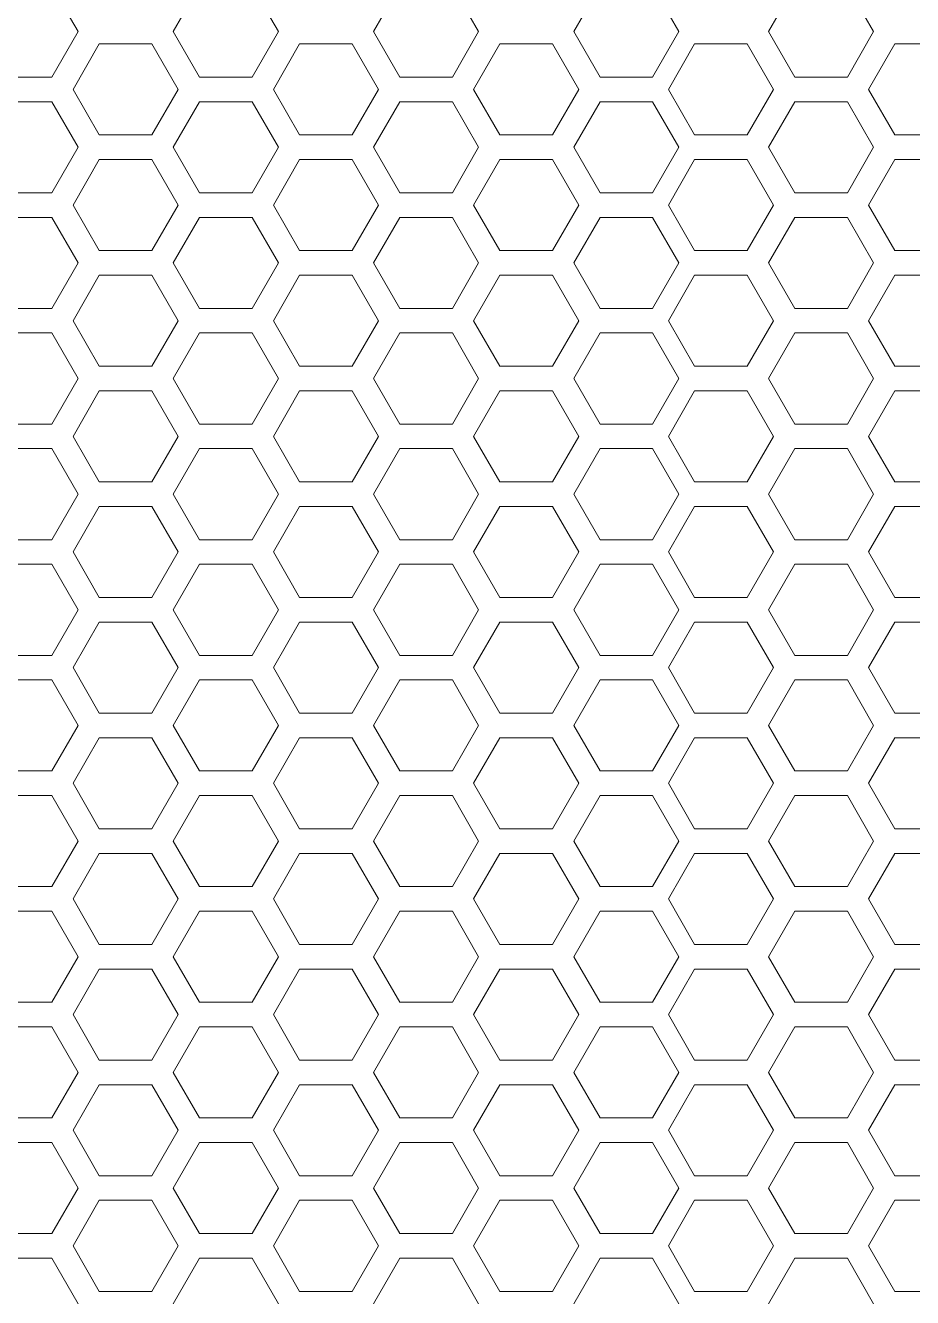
# Model space of a CAD drawing. Header units: millimetres. Extents: x 0 to 140, y -17 to 195.
# Drawn here: x 112.69 to 117.29, y 42.11 to 48.69 of the extents above; entities that cross this region are included whole.
import ezdxf

# ---------------------------------------------------------------- set-up
doc = ezdxf.new("R2010")
doc.units = ezdxf.units.MM
doc.layers.add('4203-42785_1_0', color=7, linetype='Continuous')

# ---------------------------------------------------------------- blocks, each defined once
blk = doc.blocks.new('a')
at = {"layer": '4203-42785_1_0', "color": 0, "linetype": 'ByBlock', "lineweight": 9}
for p, q in [((1507.3328, 382.3967), (1507.2261, 382.2118)), ((1507.653, 382.2118), (1507.5463, 382.3967)), ((1514.1591, 382.2118), (1514.0523, 382.3967)), ((1514.6522, 382.3967), (1514.5455, 382.2118)), ((1514.9724, 382.2118), (1514.8656, 382.3967)), ((1515.4655, 382.3967), (1515.3587, 382.2118)), ((1515.7856, 382.2118), (1515.6789, 382.3967)), ((1516.2788, 382.3967), (1516.1721, 382.2118)), ((1516.5989, 382.2118), (1516.4922, 382.3967)), ((1507.2261, 382.2118), (1507.3328, 382.0269)), ((1507.5463, 382.0269), (1507.653, 382.2118)), ((1514.0523, 382.0269), (1514.1591, 382.2118)), ((1514.5455, 382.2118), (1514.6522, 382.0269)), ((1514.8656, 382.0269), (1514.9724, 382.2118)), ((1515.3587, 382.2118), (1515.4655, 382.0269)), ((1515.6789, 382.0269), (1515.7856, 382.2118)), ((1516.1721, 382.2118), (1516.2788, 382.0269)), ((1516.4922, 382.0269), (1516.5989, 382.2118)), ((1506.9262, 382.1619), (1506.8194, 381.977)), ((1507.1396, 382.1619), (1506.9262, 382.1619)), ((1507.2464, 381.977), (1507.1396, 382.1619)), ((1507.7395, 382.1619), (1507.6327, 381.977)), ((1507.9529, 382.1619), (1507.7395, 382.1619)), ((1514.2456, 382.1619), (1514.1389, 381.977)), ((1514.459, 382.1619), (1514.2456, 382.1619)), ((1514.5657, 381.977), (1514.459, 382.1619)), ((1515.0588, 382.1619), (1514.9521, 381.977)), ((1515.2723, 382.1619), (1515.0588, 382.1619)), ((1515.379, 381.977), (1515.2723, 382.1619)), ((1515.8721, 382.1619), (1515.7654, 381.977)), ((1516.0855, 382.1619), (1515.8721, 382.1619)), ((1516.1923, 381.977), (1516.0855, 382.1619)), ((1507.3328, 382.0269), (1507.5463, 382.0269)), ((1513.8389, 382.0269), (1514.0523, 382.0269)), ((1514.6522, 382.0269), (1514.8656, 382.0269)), ((1515.4655, 382.0269), (1515.6789, 382.0269)), ((1516.2788, 382.0269), (1516.4922, 382.0269)), ((1506.8194, 381.977), (1506.9262, 381.7922)), ((1507.1396, 381.7922), (1507.2464, 381.977)), ((1507.6327, 381.977), (1507.7395, 381.7922)), ((1514.1389, 381.977), (1514.2456, 381.7922)), ((1514.459, 381.7922), (1514.5657, 381.977)), ((1514.9521, 381.977), (1515.0588, 381.7922)), ((1515.2723, 381.7922), (1515.379, 381.977)), ((1515.7654, 381.977), (1515.8721, 381.7922)), ((1516.0855, 381.7922), (1516.1923, 381.977)), ((1507.3328, 381.9271), (1507.2261, 381.7423)), ((1507.5463, 381.9271), (1507.3328, 381.9271)), ((1507.653, 381.7423), (1507.5463, 381.9271)), ((1514.0523, 381.9271), (1513.8389, 381.9271)), ((1514.1591, 381.7423), (1514.0523, 381.9271)), ((1514.6522, 381.9271), (1514.5455, 381.7423)), ((1514.8656, 381.9271), (1514.6522, 381.9271)), ((1514.9724, 381.7423), (1514.8656, 381.9271)), ((1515.4655, 381.9271), (1515.3587, 381.7423)), ((1515.6789, 381.9271), (1515.4655, 381.9271)), ((1515.7856, 381.7423), (1515.6789, 381.9271)), ((1516.2788, 381.9271), (1516.1721, 381.7423)), ((1516.4922, 381.9271), (1516.2788, 381.9271)), ((1516.5989, 381.7423), (1516.4922, 381.9271)), ((1506.9262, 381.7922), (1507.1396, 381.7922)), ((1507.7395, 381.7922), (1507.9529, 381.7922)), ((1514.2456, 381.7922), (1514.459, 381.7922)), ((1515.0588, 381.7922), (1515.2723, 381.7922)), ((1515.8721, 381.7922), (1516.0855, 381.7922)), ((1507.2261, 381.7423), (1507.3328, 381.5574)), ((1507.5463, 381.5574), (1507.653, 381.7423)), ((1514.0523, 381.5574), (1514.1591, 381.7423)), ((1514.5455, 381.7423), (1514.6522, 381.5574)), ((1514.8656, 381.5574), (1514.9724, 381.7423)), ((1515.3587, 381.7423), (1515.4655, 381.5574)), ((1515.6789, 381.5574), (1515.7856, 381.7423)), ((1516.1721, 381.7423), (1516.2788, 381.5574)), ((1516.4922, 381.5574), (1516.5989, 381.7423)), ((1506.9262, 381.6923), (1506.8194, 381.5075)), ((1507.1396, 381.6923), (1506.9262, 381.6923)), ((1507.2464, 381.5075), (1507.1396, 381.6923)), ((1507.7395, 381.6923), (1507.6327, 381.5075)), ((1507.9529, 381.6923), (1507.7395, 381.6923)), ((1514.2456, 381.6923), (1514.1389, 381.5075)), ((1514.459, 381.6923), (1514.2456, 381.6923)), ((1514.5657, 381.5075), (1514.459, 381.6923)), ((1515.0588, 381.6923), (1514.9521, 381.5075)), ((1515.2723, 381.6923), (1515.0588, 381.6923)), ((1515.379, 381.5075), (1515.2723, 381.6923)), ((1515.8721, 381.6923), (1515.7654, 381.5075)), ((1516.0855, 381.6923), (1515.8721, 381.6923)), ((1516.1923, 381.5075), (1516.0855, 381.6923)), ((1507.3328, 381.5574), (1507.5463, 381.5574)), ((1513.8389, 381.5574), (1514.0523, 381.5574)), ((1514.6522, 381.5574), (1514.8656, 381.5574)), ((1515.4655, 381.5574), (1515.6789, 381.5574)), ((1516.2788, 381.5574), (1516.4922, 381.5574)), ((1506.8194, 381.5075), (1506.9262, 381.3226)), ((1507.1396, 381.3226), (1507.2464, 381.5075)), ((1507.6327, 381.5075), (1507.7395, 381.3226)), ((1514.1389, 381.5075), (1514.2456, 381.3226)), ((1514.459, 381.3226), (1514.5657, 381.5075)), ((1514.9521, 381.5075), (1515.0588, 381.3226)), ((1515.2723, 381.3226), (1515.379, 381.5075)), ((1515.7654, 381.5075), (1515.8721, 381.3226)), ((1516.0855, 381.3226), (1516.1923, 381.5075)), ((1507.3328, 381.4576), (1507.2261, 381.2727)), ((1507.5463, 381.4576), (1507.3328, 381.4576)), ((1507.653, 381.2727), (1507.5463, 381.4576)), ((1514.0523, 381.4576), (1513.8389, 381.4576)), ((1514.1591, 381.2727), (1514.0523, 381.4576)), ((1514.6522, 381.4576), (1514.5455, 381.2727)), ((1514.8656, 381.4576), (1514.6522, 381.4576)), ((1514.9724, 381.2727), (1514.8656, 381.4576)), ((1515.4655, 381.4576), (1515.3587, 381.2727)), ((1515.6789, 381.4576), (1515.4655, 381.4576)), ((1515.7856, 381.2727), (1515.6789, 381.4576)), ((1516.2788, 381.4576), (1516.1721, 381.2727)), ((1516.4922, 381.4576), (1516.2788, 381.4576)), ((1516.5989, 381.2727), (1516.4922, 381.4576)), ((1506.9262, 381.3226), (1507.1396, 381.3226)), ((1507.7395, 381.3226), (1507.9529, 381.3226)), ((1514.2456, 381.3226), (1514.459, 381.3226)), ((1515.0588, 381.3226), (1515.2723, 381.3226)), ((1515.8721, 381.3226), (1516.0855, 381.3226)), ((1507.2261, 381.2727), (1507.3328, 381.0878)), ((1507.5463, 381.0878), (1507.653, 381.2727)), ((1514.0523, 381.0878), (1514.1591, 381.2727)), ((1514.5455, 381.2727), (1514.6522, 381.0878)), ((1514.8656, 381.0878), (1514.9724, 381.2727)), ((1515.3587, 381.2727), (1515.4655, 381.0878)), ((1515.6789, 381.0878), (1515.7856, 381.2727)), ((1516.1721, 381.2727), (1516.2788, 381.0878)), ((1516.4922, 381.0878), (1516.5989, 381.2727)), ((1506.9262, 381.2228), (1506.8194, 381.0379)), ((1507.1396, 381.2228), (1506.9262, 381.2228)), ((1507.2464, 381.0379), (1507.1396, 381.2228)), ((1507.7395, 381.2228), (1507.6327, 381.0379)), ((1507.9529, 381.2228), (1507.7395, 381.2228)), ((1514.2456, 381.2228), (1514.1389, 381.0379)), ((1514.459, 381.2228), (1514.2456, 381.2228)), ((1514.5657, 381.0379), (1514.459, 381.2228)), ((1515.0588, 381.2228), (1514.9521, 381.0379)), ((1515.2723, 381.2228), (1515.0588, 381.2228)), ((1515.379, 381.0379), (1515.2723, 381.2228)), ((1515.8721, 381.2228), (1515.7654, 381.0379)), ((1516.0855, 381.2228), (1515.8721, 381.2228)), ((1516.1923, 381.0379), (1516.0855, 381.2228)), ((1507.3328, 381.0878), (1507.5463, 381.0878)), ((1513.8389, 381.0878), (1514.0523, 381.0878)), ((1514.6522, 381.0878), (1514.8656, 381.0878)), ((1515.4655, 381.0878), (1515.6789, 381.0878)), ((1516.2788, 381.0878), (1516.4922, 381.0878)), ((1506.8194, 381.0379), (1506.9262, 380.8531)), ((1507.1396, 380.8531), (1507.2464, 381.0379)), ((1507.6327, 381.0379), (1507.7395, 380.8531)), ((1514.1389, 381.0379), (1514.2456, 380.8531)), ((1514.459, 380.8531), (1514.5657, 381.0379)), ((1514.9521, 381.0379), (1515.0588, 380.8531)), ((1515.2723, 380.8531), (1515.379, 381.0379)), ((1515.7654, 381.0379), (1515.8721, 380.8531)), ((1516.0855, 380.8531), (1516.1923, 381.0379)), ((1507.3328, 380.988), (1507.2261, 380.8032)), ((1507.5463, 380.988), (1507.3328, 380.988)), ((1507.653, 380.8032), (1507.5463, 380.988)), ((1514.0523, 380.988), (1513.8389, 380.988)), ((1514.1591, 380.8032), (1514.0523, 380.988)), ((1514.6522, 380.988), (1514.5455, 380.8032)), ((1514.8656, 380.988), (1514.6522, 380.988)), ((1514.9724, 380.8032), (1514.8656, 380.988)), ((1515.4655, 380.988), (1515.3587, 380.8032)), ((1515.6789, 380.988), (1515.4655, 380.988)), ((1515.7856, 380.8032), (1515.6789, 380.988)), ((1516.2788, 380.988), (1516.1721, 380.8032)), ((1516.4922, 380.988), (1516.2788, 380.988)), ((1516.5989, 380.8032), (1516.4922, 380.988)), ((1506.9262, 380.8531), (1507.1396, 380.8531)), ((1507.7395, 380.8531), (1507.9529, 380.8531)), ((1514.2456, 380.8531), (1514.459, 380.8531)), ((1515.0588, 380.8531), (1515.2723, 380.8531)), ((1515.8721, 380.8531), (1516.0855, 380.8531)), ((1507.2261, 380.8032), (1507.3328, 380.6183)), ((1507.5463, 380.6183), (1507.653, 380.8032)), ((1514.0523, 380.6183), (1514.1591, 380.8032)), ((1514.5455, 380.8032), (1514.6522, 380.6183)), ((1514.8656, 380.6183), (1514.9724, 380.8032)), ((1515.3587, 380.8032), (1515.4655, 380.6183)), ((1515.6789, 380.6183), (1515.7856, 380.8032)), ((1516.1721, 380.8032), (1516.2788, 380.6183)), ((1516.4922, 380.6183), (1516.5989, 380.8032)), ((1506.9262, 380.7533), (1506.8194, 380.5684)), ((1507.1396, 380.7533), (1506.9262, 380.7533)), ((1507.2464, 380.5684), (1507.1396, 380.7533)), ((1507.7395, 380.7533), (1507.6327, 380.5684)), ((1507.9529, 380.7533), (1507.7395, 380.7533)), ((1514.2456, 380.7533), (1514.1389, 380.5684)), ((1514.459, 380.7533), (1514.2456, 380.7533)), ((1514.5657, 380.5684), (1514.459, 380.7533)), ((1515.0588, 380.7533), (1514.9521, 380.5684)), ((1515.2723, 380.7533), (1515.0588, 380.7533)), ((1515.379, 380.5684), (1515.2723, 380.7533)), ((1515.8721, 380.7533), (1515.7654, 380.5684)), ((1516.0855, 380.7533), (1515.8721, 380.7533)), ((1516.1923, 380.5684), (1516.0855, 380.7533)), ((1507.3328, 380.6183), (1507.5463, 380.6183)), ((1513.8389, 380.6183), (1514.0523, 380.6183)), ((1514.6522, 380.6183), (1514.8656, 380.6183)), ((1515.4655, 380.6183), (1515.6789, 380.6183)), ((1516.2788, 380.6183), (1516.4922, 380.6183)), ((1506.8194, 380.5684), (1506.9262, 380.3835)), ((1507.1396, 380.3835), (1507.2464, 380.5684)), ((1507.6327, 380.5684), (1507.7395, 380.3835)), ((1514.1389, 380.5684), (1514.2456, 380.3835)), ((1514.459, 380.3835), (1514.5657, 380.5684)), ((1514.9521, 380.5684), (1515.0588, 380.3835)), ((1515.2723, 380.3835), (1515.379, 380.5684)), ((1515.7654, 380.5684), (1515.8721, 380.3835)), ((1516.0855, 380.3835), (1516.1923, 380.5684)), ((1507.3328, 380.5185), (1507.2261, 380.3336)), ((1507.5463, 380.5185), (1507.3328, 380.5185)), ((1507.653, 380.3336), (1507.5463, 380.5185)), ((1514.0523, 380.5185), (1513.8389, 380.5185)), ((1514.1591, 380.3336), (1514.0523, 380.5185)), ((1514.6522, 380.5185), (1514.5455, 380.3336)), ((1514.8656, 380.5185), (1514.6522, 380.5185)), ((1514.9724, 380.3336), (1514.8656, 380.5185)), ((1515.4655, 380.5185), (1515.3587, 380.3336)), ((1515.6789, 380.5185), (1515.4655, 380.5185)), ((1515.7856, 380.3336), (1515.6789, 380.5185)), ((1516.2788, 380.5185), (1516.1721, 380.3336)), ((1516.4922, 380.5185), (1516.2788, 380.5185)), ((1516.5989, 380.3336), (1516.4922, 380.5185)), ((1506.9262, 380.3835), (1507.1396, 380.3835)), ((1507.7395, 380.3835), (1507.9529, 380.3835)), ((1514.2456, 380.3835), (1514.459, 380.3835)), ((1515.0588, 380.3835), (1515.2723, 380.3835)), ((1515.8721, 380.3835), (1516.0855, 380.3835)), ((1507.2261, 380.3336), (1507.3328, 380.1488)), ((1507.5463, 380.1488), (1507.653, 380.3336)), ((1514.0523, 380.1488), (1514.1591, 380.3336)), ((1514.5455, 380.3336), (1514.6522, 380.1488)), ((1514.8656, 380.1488), (1514.9724, 380.3336)), ((1515.3587, 380.3336), (1515.4655, 380.1488)), ((1515.6789, 380.1488), (1515.7856, 380.3336)), ((1516.1721, 380.3336), (1516.2788, 380.1488)), ((1516.4922, 380.1488), (1516.5989, 380.3336)), ((1506.9262, 380.2837), (1506.8194, 380.0989)), ((1507.1396, 380.2837), (1506.9262, 380.2837)), ((1507.2464, 380.0989), (1507.1396, 380.2837)), ((1507.7395, 380.2837), (1507.6327, 380.0989)), ((1507.9529, 380.2837), (1507.7395, 380.2837)), ((1514.2456, 380.2837), (1514.1389, 380.0989)), ((1514.459, 380.2837), (1514.2456, 380.2837)), ((1514.5657, 380.0989), (1514.459, 380.2837)), ((1515.0588, 380.2837), (1514.9521, 380.0989)), ((1515.2723, 380.2837), (1515.0588, 380.2837)), ((1515.379, 380.0989), (1515.2723, 380.2837)), ((1515.8721, 380.2837), (1515.7654, 380.0989)), ((1516.0855, 380.2837), (1515.8721, 380.2837)), ((1516.1923, 380.0989), (1516.0855, 380.2837)), ((1507.3328, 380.1488), (1507.5463, 380.1488)), ((1513.8389, 380.1488), (1514.0523, 380.1488)), ((1514.6522, 380.1488), (1514.8656, 380.1488)), ((1515.4655, 380.1488), (1515.6789, 380.1488)), ((1516.2788, 380.1488), (1516.4922, 380.1488)), ((1506.8194, 380.0989), (1506.9262, 379.914)), ((1507.1396, 379.914), (1507.2464, 380.0989)), ((1507.6327, 380.0989), (1507.7395, 379.914)), ((1514.1389, 380.0989), (1514.2456, 379.914)), ((1514.459, 379.914), (1514.5657, 380.0989)), ((1514.9521, 380.0989), (1515.0588, 379.914)), ((1515.2723, 379.914), (1515.379, 380.0989)), ((1515.7654, 380.0989), (1515.8721, 379.914)), ((1516.0855, 379.914), (1516.1923, 380.0989)), ((1507.3328, 380.0489), (1507.2261, 379.8641)), ((1507.5463, 380.0489), (1507.3328, 380.0489)), ((1507.653, 379.8641), (1507.5463, 380.0489)), ((1514.0523, 380.0489), (1513.8389, 380.0489)), ((1514.1591, 379.8641), (1514.0523, 380.0489)), ((1514.6522, 380.0489), (1514.5455, 379.8641)), ((1514.8656, 380.0489), (1514.6522, 380.0489)), ((1514.9724, 379.8641), (1514.8656, 380.0489)), ((1515.4655, 380.0489), (1515.3587, 379.8641)), ((1515.6789, 380.0489), (1515.4655, 380.0489)), ((1515.7856, 379.8641), (1515.6789, 380.0489)), ((1516.2788, 380.0489), (1516.1721, 379.8641)), ((1516.4922, 380.0489), (1516.2788, 380.0489)), ((1516.5989, 379.8641), (1516.4922, 380.0489)), ((1506.9262, 379.914), (1507.1396, 379.914)), ((1507.7395, 379.914), (1507.9529, 379.914)), ((1514.2456, 379.914), (1514.459, 379.914)), ((1515.0588, 379.914), (1515.2723, 379.914)), ((1515.8721, 379.914), (1516.0855, 379.914)), ((1507.2261, 379.8641), (1507.3328, 379.6792)), ((1507.5463, 379.6792), (1507.653, 379.8641)), ((1514.0523, 379.6792), (1514.1591, 379.8641)), ((1514.5455, 379.8641), (1514.6522, 379.6792)), ((1514.8656, 379.6792), (1514.9724, 379.8641)), ((1515.3587, 379.8641), (1515.4655, 379.6792)), ((1515.6789, 379.6792), (1515.7856, 379.8641)), ((1516.1721, 379.8641), (1516.2788, 379.6792)), ((1516.4922, 379.6792), (1516.5989, 379.8641)), ((1506.9262, 379.8142), (1506.8194, 379.6293)), ((1507.1396, 379.8142), (1506.9262, 379.8142)), ((1507.2464, 379.6293), (1507.1396, 379.8142)), ((1507.7395, 379.8142), (1507.6327, 379.6293)), ((1507.9529, 379.8142), (1507.7395, 379.8142)), ((1514.2456, 379.8142), (1514.1389, 379.6293)), ((1514.459, 379.8142), (1514.2456, 379.8142)), ((1514.5657, 379.6293), (1514.459, 379.8142)), ((1515.0588, 379.8142), (1514.9521, 379.6293)), ((1515.2723, 379.8142), (1515.0588, 379.8142)), ((1515.379, 379.6293), (1515.2723, 379.8142)), ((1515.8721, 379.8142), (1515.7654, 379.6293)), ((1516.0855, 379.8142), (1515.8721, 379.8142)), ((1516.1923, 379.6293), (1516.0855, 379.8142)), ((1507.3328, 379.6792), (1507.5463, 379.6792)), ((1513.8389, 379.6792), (1514.0523, 379.6792)), ((1514.6522, 379.6792), (1514.8656, 379.6792)), ((1515.4655, 379.6792), (1515.6789, 379.6792)), ((1516.2788, 379.6792), (1516.4922, 379.6792)), ((1506.8194, 379.6293), (1506.9262, 379.4444)), ((1507.1396, 379.4444), (1507.2464, 379.6293)), ((1507.6327, 379.6293), (1507.7395, 379.4444)), ((1514.1389, 379.6293), (1514.2456, 379.4444)), ((1514.459, 379.4444), (1514.5657, 379.6293)), ((1514.9521, 379.6293), (1515.0588, 379.4444)), ((1515.2723, 379.4444), (1515.379, 379.6293)), ((1515.7654, 379.6293), (1515.8721, 379.4444)), ((1516.0855, 379.4444), (1516.1923, 379.6293)), ((1507.3328, 379.5794), (1507.2261, 379.3945)), ((1507.5463, 379.5794), (1507.3328, 379.5794)), ((1507.653, 379.3945), (1507.5463, 379.5794)), ((1514.0523, 379.5794), (1513.8389, 379.5794)), ((1514.1591, 379.3945), (1514.0523, 379.5794)), ((1514.6522, 379.5794), (1514.5455, 379.3945)), ((1514.8656, 379.5794), (1514.6522, 379.5794)), ((1514.9724, 379.3945), (1514.8656, 379.5794)), ((1515.4655, 379.5794), (1515.3587, 379.3945)), ((1515.6789, 379.5794), (1515.4655, 379.5794)), ((1515.7856, 379.3945), (1515.6789, 379.5794)), ((1516.2788, 379.5794), (1516.1721, 379.3945)), ((1516.4922, 379.5794), (1516.2788, 379.5794)), ((1516.5989, 379.3945), (1516.4922, 379.5794)), ((1506.9262, 379.4444), (1507.1396, 379.4444)), ((1507.7395, 379.4444), (1507.9529, 379.4444)), ((1514.2456, 379.4444), (1514.459, 379.4444)), ((1515.0588, 379.4444), (1515.2723, 379.4444)), ((1515.8721, 379.4444), (1516.0855, 379.4444)), ((1507.2261, 379.3945), (1507.3328, 379.2097)), ((1507.5463, 379.2097), (1507.653, 379.3945)), ((1514.0523, 379.2097), (1514.1591, 379.3945)), ((1514.5455, 379.3945), (1514.6522, 379.2097)), ((1514.8656, 379.2097), (1514.9724, 379.3945)), ((1515.3587, 379.3945), (1515.4655, 379.2097)), ((1515.6789, 379.2097), (1515.7856, 379.3945)), ((1516.1721, 379.3945), (1516.2788, 379.2097)), ((1516.4922, 379.2097), (1516.5989, 379.3945)), ((1506.9262, 379.3446), (1506.8194, 379.1598)), ((1507.1396, 379.3446), (1506.9262, 379.3446)), ((1507.2464, 379.1598), (1507.1396, 379.3446)), ((1507.7395, 379.3446), (1507.6327, 379.1598)), ((1507.9529, 379.3446), (1507.7395, 379.3446)), ((1514.2456, 379.3446), (1514.1389, 379.1598)), ((1514.459, 379.3446), (1514.2456, 379.3446)), ((1514.5657, 379.1598), (1514.459, 379.3446)), ((1515.0588, 379.3446), (1514.9521, 379.1598)), ((1515.2723, 379.3446), (1515.0588, 379.3446)), ((1515.379, 379.1598), (1515.2723, 379.3446)), ((1515.8721, 379.3446), (1515.7654, 379.1598)), ((1516.0855, 379.3446), (1515.8721, 379.3446)), ((1516.1923, 379.1598), (1516.0855, 379.3446)), ((1507.3328, 379.2097), (1507.5463, 379.2097)), ((1513.8389, 379.2097), (1514.0523, 379.2097)), ((1514.6522, 379.2097), (1514.8656, 379.2097)), ((1515.4655, 379.2097), (1515.6789, 379.2097)), ((1516.2788, 379.2097), (1516.4922, 379.2097)), ((1506.8194, 379.1598), (1506.9262, 378.9749)), ((1507.1396, 378.9749), (1507.2464, 379.1598)), ((1507.6327, 379.1598), (1507.7395, 378.9749)), ((1514.1389, 379.1598), (1514.2456, 378.9749)), ((1514.459, 378.9749), (1514.5657, 379.1598)), ((1514.9521, 379.1598), (1515.0588, 378.9749)), ((1515.2723, 378.9749), (1515.379, 379.1598)), ((1515.7654, 379.1598), (1515.8721, 378.9749)), ((1516.0855, 378.9749), (1516.1923, 379.1598)), ((1507.3328, 379.1099), (1507.2261, 378.925)), ((1507.5463, 379.1099), (1507.3328, 379.1099)), ((1507.653, 378.925), (1507.5463, 379.1099)), ((1514.0523, 379.1099), (1513.8389, 379.1099)), ((1514.1591, 378.925), (1514.0523, 379.1099)), ((1514.6522, 379.1099), (1514.5455, 378.925)), ((1514.8656, 379.1099), (1514.6522, 379.1099)), ((1514.9724, 378.925), (1514.8656, 379.1099)), ((1515.4655, 379.1099), (1515.3587, 378.925)), ((1515.6789, 379.1099), (1515.4655, 379.1099)), ((1515.7856, 378.925), (1515.6789, 379.1099)), ((1516.2788, 379.1099), (1516.1721, 378.925)), ((1516.4922, 379.1099), (1516.2788, 379.1099)), ((1516.5989, 378.925), (1516.4922, 379.1099)), ((1506.9262, 378.9749), (1507.1396, 378.9749)), ((1507.7395, 378.9749), (1507.9529, 378.9749)), ((1514.2456, 378.9749), (1514.459, 378.9749)), ((1515.0588, 378.9749), (1515.2723, 378.9749)), ((1515.8721, 378.9749), (1516.0855, 378.9749)), ((1507.2261, 378.925), (1507.3328, 378.7401)), ((1507.5463, 378.7401), (1507.653, 378.925)), ((1514.0523, 378.7401), (1514.1591, 378.925)), ((1514.5455, 378.925), (1514.6522, 378.7401)), ((1514.8656, 378.7401), (1514.9724, 378.925)), ((1515.3587, 378.925), (1515.4655, 378.7401)), ((1515.6789, 378.7401), (1515.7856, 378.925)), ((1516.1721, 378.925), (1516.2788, 378.7401)), ((1516.4922, 378.7401), (1516.5989, 378.925)), ((1506.9262, 378.8751), (1506.8194, 378.6902)), ((1507.1396, 378.8751), (1506.9262, 378.8751)), ((1507.2464, 378.6902), (1507.1396, 378.8751)), ((1507.7395, 378.8751), (1507.6327, 378.6902)), ((1507.9529, 378.8751), (1507.7395, 378.8751)), ((1514.2456, 378.8751), (1514.1389, 378.6902)), ((1514.459, 378.8751), (1514.2456, 378.8751)), ((1514.5657, 378.6902), (1514.459, 378.8751)), ((1515.0588, 378.8751), (1514.9521, 378.6902)), ((1515.2723, 378.8751), (1515.0588, 378.8751)), ((1515.379, 378.6902), (1515.2723, 378.8751)), ((1515.8721, 378.8751), (1515.7654, 378.6902)), ((1516.0855, 378.8751), (1515.8721, 378.8751)), ((1516.1923, 378.6902), (1516.0855, 378.8751)), ((1507.3328, 378.7401), (1507.5463, 378.7401)), ((1513.8389, 378.7401), (1514.0523, 378.7401)), ((1514.6522, 378.7401), (1514.8656, 378.7401)), ((1515.4655, 378.7401), (1515.6789, 378.7401)), ((1516.2788, 378.7401), (1516.4922, 378.7401)), ((1506.8194, 378.6902), (1506.9262, 378.5054)), ((1507.1396, 378.5054), (1507.2464, 378.6902)), ((1507.6327, 378.6902), (1507.7395, 378.5054)), ((1514.1389, 378.6902), (1514.2456, 378.5054)), ((1514.459, 378.5054), (1514.5657, 378.6902)), ((1514.9521, 378.6902), (1515.0588, 378.5054)), ((1515.2723, 378.5054), (1515.379, 378.6902)), ((1515.7654, 378.6902), (1515.8721, 378.5054)), ((1516.0855, 378.5054), (1516.1923, 378.6902)), ((1507.3328, 378.6403), (1507.2261, 378.4554)), ((1507.5463, 378.6403), (1507.3328, 378.6403)), ((1507.653, 378.4554), (1507.5463, 378.6403)), ((1514.0523, 378.6403), (1513.8389, 378.6403)), ((1514.1591, 378.4554), (1514.0523, 378.6403)), ((1514.6522, 378.6403), (1514.5455, 378.4554)), ((1514.8656, 378.6403), (1514.6522, 378.6403)), ((1514.9724, 378.4554), (1514.8656, 378.6403)), ((1515.4655, 378.6403), (1515.3587, 378.4554)), ((1515.6789, 378.6403), (1515.4655, 378.6403)), ((1515.7856, 378.4554), (1515.6789, 378.6403)), ((1516.2788, 378.6403), (1516.1721, 378.4554)), ((1516.4922, 378.6403), (1516.2788, 378.6403)), ((1516.5989, 378.4554), (1516.4922, 378.6403)), ((1506.9262, 378.5054), (1507.1396, 378.5054)), ((1507.7395, 378.5054), (1507.9529, 378.5054)), ((1514.2456, 378.5054), (1514.459, 378.5054)), ((1515.0588, 378.5054), (1515.2723, 378.5054)), ((1515.8721, 378.5054), (1516.0855, 378.5054)), ((1507.2261, 378.4554), (1507.3328, 378.2706)), ((1507.5463, 378.2706), (1507.653, 378.4554)), ((1514.0523, 378.2706), (1514.1591, 378.4554)), ((1514.5455, 378.4554), (1514.6522, 378.2706)), ((1514.8656, 378.2706), (1514.9724, 378.4554)), ((1515.3587, 378.4554), (1515.4655, 378.2706)), ((1515.6789, 378.2706), (1515.7856, 378.4554)), ((1516.1721, 378.4554), (1516.2788, 378.2706)), ((1516.4922, 378.2706), (1516.5989, 378.4554)), ((1506.9262, 378.4055), (1506.8194, 378.2207)), ((1507.1396, 378.4055), (1506.9262, 378.4055)), ((1507.2464, 378.2207), (1507.1396, 378.4055)), ((1507.7395, 378.4055), (1507.6327, 378.2207)), ((1507.9529, 378.4055), (1507.7395, 378.4055)), ((1514.2456, 378.4055), (1514.1389, 378.2207)), ((1514.459, 378.4055), (1514.2456, 378.4055)), ((1514.5657, 378.2207), (1514.459, 378.4055)), ((1515.0588, 378.4055), (1514.9521, 378.2207)), ((1515.2723, 378.4055), (1515.0588, 378.4055)), ((1515.379, 378.2207), (1515.2723, 378.4055)), ((1515.8721, 378.4055), (1515.7654, 378.2207)), ((1516.0855, 378.4055), (1515.8721, 378.4055)), ((1516.1923, 378.2207), (1516.0855, 378.4055)), ((1507.3328, 378.2706), (1507.5463, 378.2706)), ((1513.8389, 378.2706), (1514.0523, 378.2706)), ((1514.6522, 378.2706), (1514.8656, 378.2706)), ((1515.4655, 378.2706), (1515.6789, 378.2706)), ((1516.2788, 378.2706), (1516.4922, 378.2706)), ((1506.8194, 378.2207), (1506.9262, 378.0358)), ((1507.1396, 378.0358), (1507.2464, 378.2207)), ((1507.6327, 378.2207), (1507.7395, 378.0358)), ((1514.1389, 378.2207), (1514.2456, 378.0358)), ((1514.459, 378.0358), (1514.5657, 378.2207)), ((1514.9521, 378.2207), (1515.0588, 378.0358)), ((1515.2723, 378.0358), (1515.379, 378.2207)), ((1515.7654, 378.2207), (1515.8721, 378.0358)), ((1516.0855, 378.0358), (1516.1923, 378.2207)), ((1507.3328, 378.1708), (1507.2261, 377.9859)), ((1507.5463, 378.1708), (1507.3328, 378.1708)), ((1507.653, 377.9859), (1507.5463, 378.1708)), ((1514.0523, 378.1708), (1513.8389, 378.1708)), ((1514.1591, 377.9859), (1514.0523, 378.1708)), ((1514.6522, 378.1708), (1514.5455, 377.9859)), ((1514.8656, 378.1708), (1514.6522, 378.1708)), ((1514.9724, 377.9859), (1514.8656, 378.1708)), ((1515.4655, 378.1708), (1515.3587, 377.9859)), ((1515.6789, 378.1708), (1515.4655, 378.1708)), ((1515.7856, 377.9859), (1515.6789, 378.1708)), ((1516.2788, 378.1708), (1516.1721, 377.9859)), ((1516.4922, 378.1708), (1516.2788, 378.1708)), ((1516.5989, 377.9859), (1516.4922, 378.1708)), ((1506.9262, 378.0358), (1507.1396, 378.0358)), ((1507.7395, 378.0358), (1507.9529, 378.0358)), ((1514.2456, 378.0358), (1514.459, 378.0358)), ((1515.0588, 378.0358), (1515.2723, 378.0358)), ((1515.8721, 378.0358), (1516.0855, 378.0358)), ((1507.2261, 377.9859), (1507.3328, 377.801)), ((1507.5463, 377.801), (1507.653, 377.9859)), ((1514.0523, 377.801), (1514.1591, 377.9859)), ((1514.5455, 377.9859), (1514.6522, 377.801)), ((1514.8656, 377.801), (1514.9724, 377.9859)), ((1515.3587, 377.9859), (1515.4655, 377.801)), ((1515.6789, 377.801), (1515.7856, 377.9859)), ((1516.1721, 377.9859), (1516.2788, 377.801)), ((1516.4922, 377.801), (1516.5989, 377.9859)), ((1506.9262, 377.936), (1506.8194, 377.7511)), ((1507.1396, 377.936), (1506.9262, 377.936)), ((1507.2464, 377.7511), (1507.1396, 377.936)), ((1507.7395, 377.936), (1507.6327, 377.7511)), ((1507.9529, 377.936), (1507.7395, 377.936)), ((1514.2456, 377.936), (1514.1389, 377.7511)), ((1514.459, 377.936), (1514.2456, 377.936)), ((1514.5657, 377.7511), (1514.459, 377.936)), ((1515.0588, 377.936), (1514.9521, 377.7511)), ((1515.2723, 377.936), (1515.0588, 377.936)), ((1515.379, 377.7511), (1515.2723, 377.936)), ((1515.8721, 377.936), (1515.7654, 377.7511)), ((1516.0855, 377.936), (1515.8721, 377.936)), ((1516.1923, 377.7511), (1516.0855, 377.936)), ((1507.3328, 377.801), (1507.5463, 377.801)), ((1513.8389, 377.801), (1514.0523, 377.801)), ((1514.6522, 377.801), (1514.8656, 377.801)), ((1515.4655, 377.801), (1515.6789, 377.801)), ((1516.2788, 377.801), (1516.4922, 377.801)), ((1506.8194, 377.7511), (1506.9262, 377.5663)), ((1507.1396, 377.5663), (1507.2464, 377.7511)), ((1507.6327, 377.7511), (1507.7395, 377.5663)), ((1514.1389, 377.7511), (1514.2456, 377.5663)), ((1514.459, 377.5663), (1514.5657, 377.7511)), ((1514.9521, 377.7511), (1515.0588, 377.5663)), ((1515.2723, 377.5663), (1515.379, 377.7511)), ((1515.7654, 377.7511), (1515.8721, 377.5663)), ((1516.0855, 377.5663), (1516.1923, 377.7511)), ((1507.3328, 377.7012), (1507.2261, 377.5164)), ((1507.5463, 377.7012), (1507.3328, 377.7012)), ((1507.653, 377.5164), (1507.5463, 377.7012)), ((1514.0523, 377.7012), (1513.8389, 377.7012)), ((1514.1591, 377.5164), (1514.0523, 377.7012)), ((1514.6522, 377.7012), (1514.5455, 377.5164)), ((1514.8656, 377.7012), (1514.6522, 377.7012)), ((1514.9724, 377.5164), (1514.8656, 377.7012)), ((1515.4655, 377.7012), (1515.3587, 377.5164)), ((1515.6789, 377.7012), (1515.4655, 377.7012)), ((1515.7856, 377.5164), (1515.6789, 377.7012)), ((1516.2788, 377.7012), (1516.1721, 377.5164)), ((1516.4922, 377.7012), (1516.2788, 377.7012)), ((1516.5989, 377.5164), (1516.4922, 377.7012)), ((1506.9262, 377.5663), (1507.1396, 377.5663)), ((1507.7395, 377.5663), (1507.9529, 377.5663)), ((1514.2456, 377.5663), (1514.459, 377.5663)), ((1515.0588, 377.5663), (1515.2723, 377.5663)), ((1515.8721, 377.5663), (1516.0855, 377.5663)), ((1507.2261, 377.5164), (1507.3328, 377.3315)), ((1507.5463, 377.3315), (1507.653, 377.5164)), ((1514.0523, 377.3315), (1514.1591, 377.5164)), ((1514.5455, 377.5164), (1514.6522, 377.3315)), ((1514.8656, 377.3315), (1514.9724, 377.5164)), ((1515.3587, 377.5164), (1515.4655, 377.3315)), ((1515.6789, 377.3315), (1515.7856, 377.5164)), ((1516.1721, 377.5164), (1516.2788, 377.3315)), ((1516.4922, 377.3315), (1516.5989, 377.5164)), ((1506.9262, 377.4665), (1506.8194, 377.2816)), ((1507.1396, 377.4665), (1506.9262, 377.4665)), ((1507.2464, 377.2816), (1507.1396, 377.4665)), ((1507.7395, 377.4665), (1507.6327, 377.2816)), ((1507.9529, 377.4665), (1507.7395, 377.4665)), ((1514.2456, 377.4665), (1514.1389, 377.2816)), ((1514.459, 377.4665), (1514.2456, 377.4665)), ((1514.5657, 377.2816), (1514.459, 377.4665)), ((1515.0588, 377.4665), (1514.9521, 377.2816)), ((1515.2723, 377.4665), (1515.0588, 377.4665)), ((1515.379, 377.2816), (1515.2723, 377.4665)), ((1515.8721, 377.4665), (1515.7654, 377.2816)), ((1516.0855, 377.4665), (1515.8721, 377.4665)), ((1516.1923, 377.2816), (1516.0855, 377.4665)), ((1507.3328, 377.3315), (1507.5463, 377.3315)), ((1513.8389, 377.3315), (1514.0523, 377.3315)), ((1514.6522, 377.3315), (1514.8656, 377.3315)), ((1515.4655, 377.3315), (1515.6789, 377.3315)), ((1516.2788, 377.3315), (1516.4922, 377.3315)), ((1506.8194, 377.2816), (1506.9262, 377.0967)), ((1507.1396, 377.0967), (1507.2464, 377.2816)), ((1507.6327, 377.2816), (1507.7395, 377.0967)), ((1514.1389, 377.2816), (1514.2456, 377.0967)), ((1514.459, 377.0967), (1514.5657, 377.2816)), ((1514.9521, 377.2816), (1515.0588, 377.0967)), ((1515.2723, 377.0967), (1515.379, 377.2816)), ((1515.7654, 377.2816), (1515.8721, 377.0967)), ((1516.0855, 377.0967), (1516.1923, 377.2816)), ((1507.3328, 377.2317), (1507.2261, 377.0468)), ((1507.5463, 377.2317), (1507.3328, 377.2317)), ((1507.653, 377.0468), (1507.5463, 377.2317)), ((1514.0523, 377.2317), (1513.8389, 377.2317)), ((1514.1591, 377.0468), (1514.0523, 377.2317)), ((1514.6522, 377.2317), (1514.5455, 377.0468)), ((1514.8656, 377.2317), (1514.6522, 377.2317)), ((1514.9724, 377.0468), (1514.8656, 377.2317)), ((1515.4655, 377.2317), (1515.3587, 377.0468)), ((1515.6789, 377.2317), (1515.4655, 377.2317)), ((1515.7856, 377.0468), (1515.6789, 377.2317)), ((1516.2788, 377.2317), (1516.1721, 377.0468)), ((1516.4922, 377.2317), (1516.2788, 377.2317)), ((1516.5989, 377.0468), (1516.4922, 377.2317)), ((1506.9262, 377.0967), (1507.1396, 377.0967)), ((1507.7395, 377.0967), (1507.9529, 377.0967)), ((1514.2456, 377.0967), (1514.459, 377.0967)), ((1515.0588, 377.0967), (1515.2723, 377.0967)), ((1515.8721, 377.0967), (1516.0855, 377.0967))]:
    blk.add_line(p, q, dxfattribs=at)

msp = doc.modelspace()

# ---------------------------------------------------------------- block references
at = {"lineweight": 15, "xscale": 1.275468447124703, "yscale": 1.275468447124703, "zscale": 1.275468447124703}
for p in [(-1818.2959, -438.8363), (-1805.8773, -438.8363)]:
    msp.add_blockref('a', p, dxfattribs=at)

doc.saveas('drawing.dxf')
